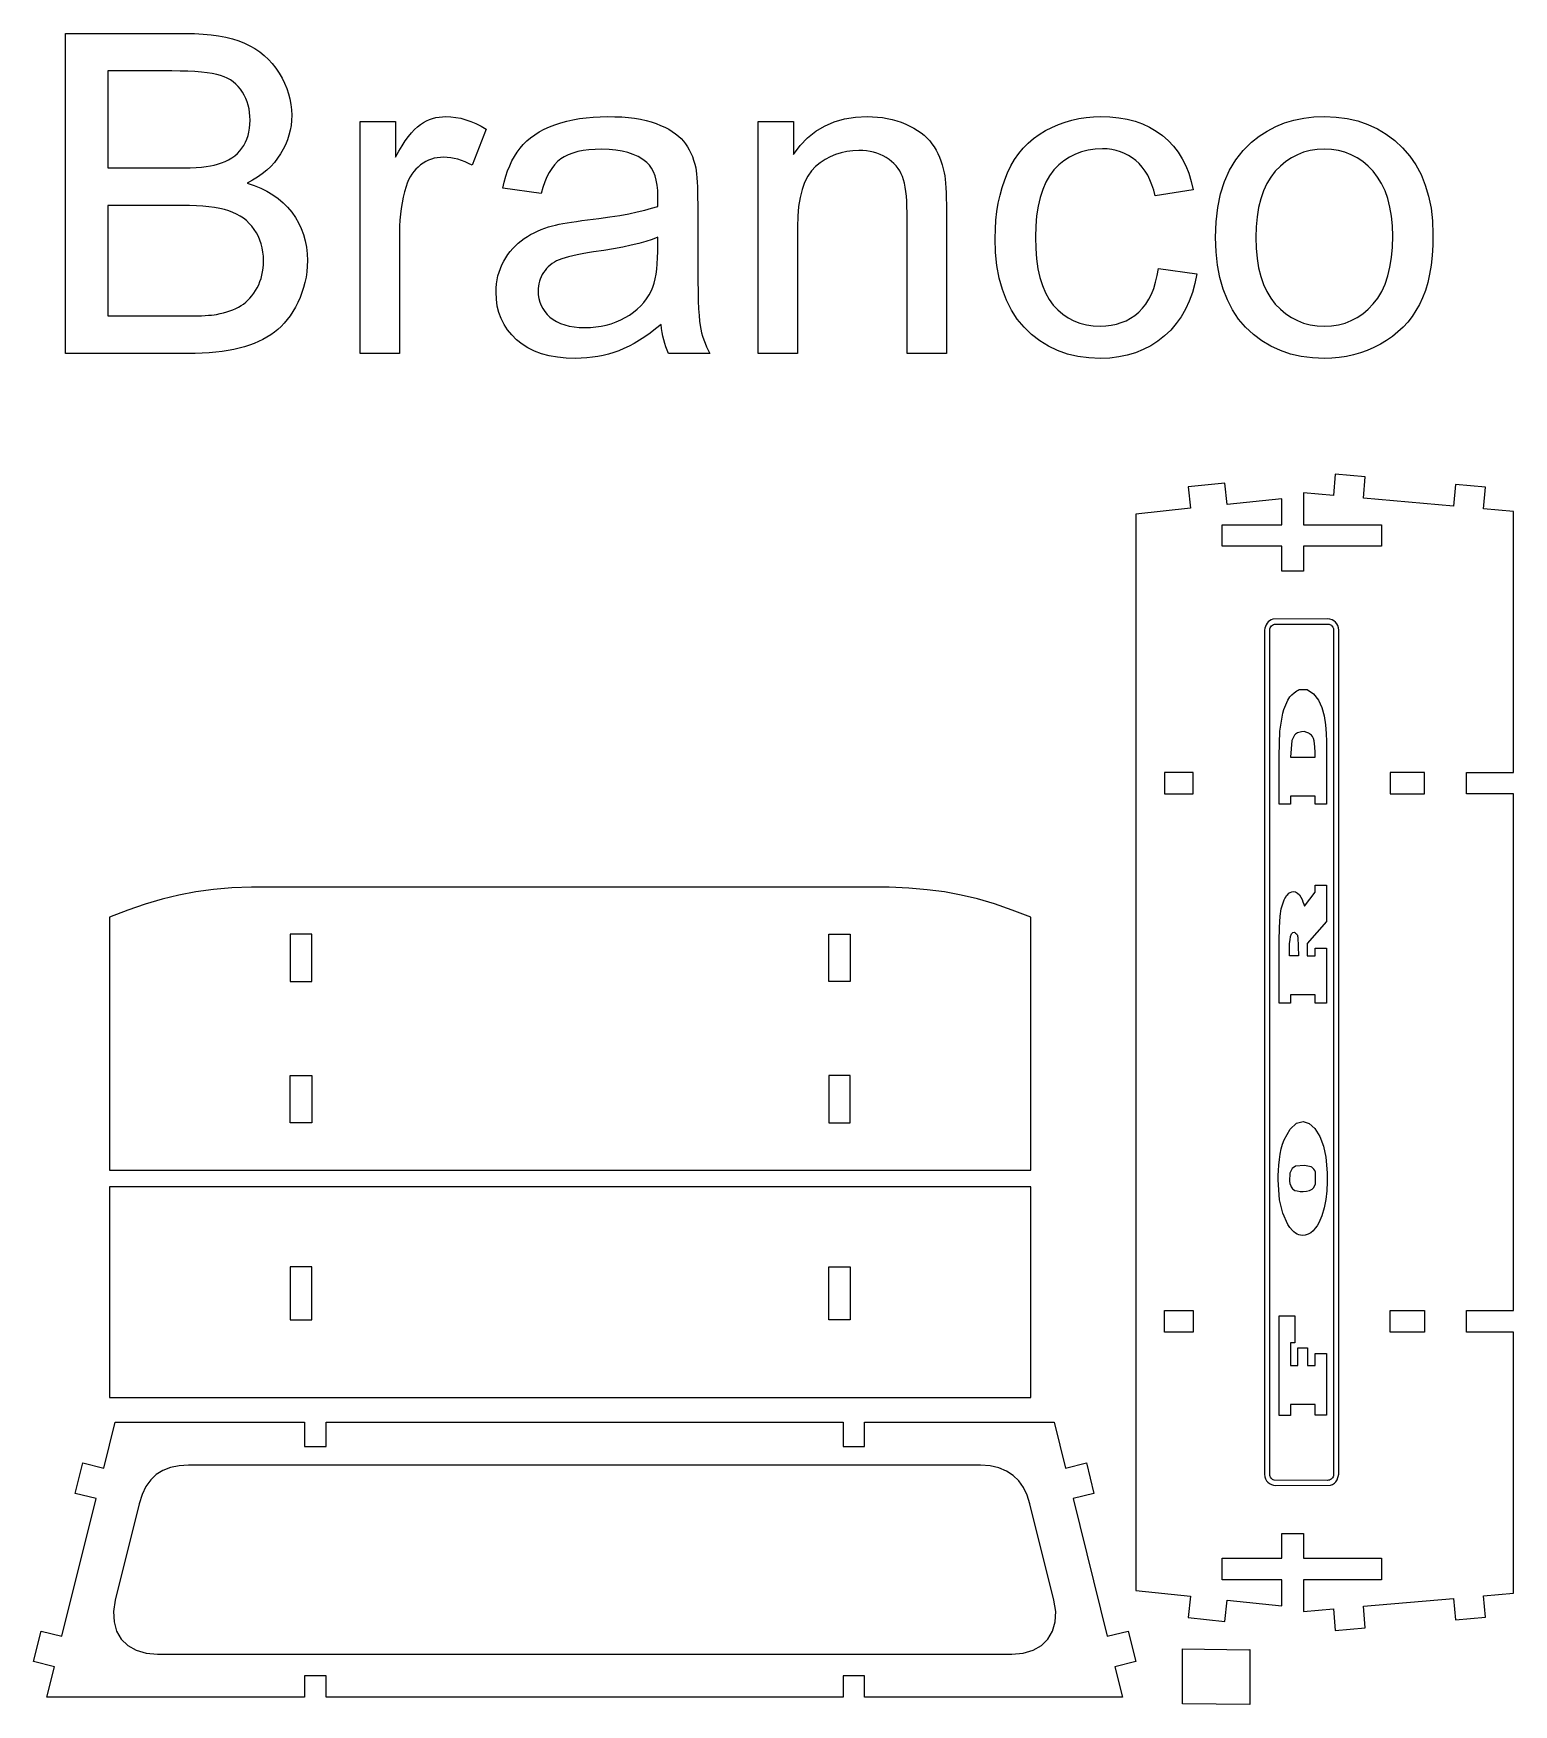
# Model space of a CAD drawing. Extents: x 205 to 1466, y -702 to 157.
# Drawn here: x 687.6 to 862.8, y -110.8 to 87 of the extents above; entities that cross this region are included whole.
import ezdxf

# ---------------------------------------------------------------- set-up
doc = ezdxf.new("R2010")
doc.units = 0
doc.layers.add('CAMADA_1', color=7, linetype='CONTINUOUS')

msp = doc.modelspace()

# ---------------------------------------------------------------- linework, layer by layer
at = {"layer": 'CAMADA_1', "color": 250}
for points in [[(691.4374, 49.1441), (691.4374, 87.0325), (705.6544, 87.0325), (706.7123, 87.0147), (707.7166, 86.9612), (708.6674, 86.872), (709.5647, 86.7469), (710.4087, 86.5859), (711.1995, 86.3888), (711.9371, 86.1555), (712.6217, 85.8859), (713.2588, 85.5787), (713.8603, 85.2327), (714.4263, 84.8478), (714.9567, 84.4241), (715.4515, 83.9615), (715.9108, 83.46), (716.3346, 82.9197), (716.7228, 82.3405), (717.073, 81.7415), (717.3761, 81.135), (717.6324, 80.5211), (717.8418, 79.8997), (718.0045, 79.2709), (718.1206, 78.6347), (718.1901, 77.991), (718.2133, 77.3399), (718.1926, 76.7388), (718.1308, 76.1461), (718.0277, 75.5619), (717.8837, 74.9862), (717.6987, 74.4192), (717.4729, 73.861), (717.2063, 73.3117), (716.8992, 72.7714), (716.5507, 72.2484), (716.16, 71.7511), (715.7271, 71.2794), (715.2521, 70.8334), (714.7349, 70.4129), (714.1756, 70.0181), (713.5741, 69.6489), (712.9304, 69.3054), (713.7655, 69.0317), (714.5509, 68.7134), (715.2864, 68.3504), (715.9721, 67.9428), (716.6077, 67.4905), (717.1931, 66.9936), (717.7284, 66.452), (718.2133, 65.8658), (718.6474, 65.2465), (719.0236, 64.5992), (719.3419, 63.924), (719.6024, 63.221), (719.8049, 62.4903), (719.9496, 61.7321), (720.0365, 60.9463), (720.0654, 60.1331), (720.0476, 59.4712), (719.9944, 58.8216), (719.9059, 58.1843), (719.7821, 57.559), (719.6231, 56.9457), (719.4291, 56.3442), (719.2002, 55.7546), (718.9365, 55.1766), (718.6471, 54.6209), (718.3412, 54.0983), (718.0187, 53.6085), (717.6797, 53.1514), (717.3242, 52.7271), (716.9521, 52.3352), (716.5635, 51.9758), (716.1583, 51.6488), (715.7317, 51.3503), (715.2787, 51.0702), (714.7995, 50.8084), (714.2941, 50.5651), (713.7627, 50.3404), (713.2054, 50.1345), (712.6222, 49.9473), (712.0132, 49.7791), (711.3707, 49.6303), (710.6934, 49.5013), (709.9812, 49.3922), (709.234, 49.3029), (708.4516, 49.2334), (707.6339, 49.1838), (706.7809, 49.154), (705.8925, 49.1441), (691.4374, 49.1441)], [(691.4374, 49.1441), (691.4374, 87.0325), (705.6544, 87.0325), (706.7123, 87.0147), (707.7166, 86.9612), (708.6674, 86.872), (709.5647, 86.7469), (710.4087, 86.5859), (711.1995, 86.3888), (711.9371, 86.1555), (712.6217, 85.8859), (713.2588, 85.5787), (713.8603, 85.2327), (714.4263, 84.8478), (714.9567, 84.4241), (715.4515, 83.9615), (715.9108, 83.46), (716.3346, 82.9197), (716.7228, 82.3405), (717.073, 81.7415), (717.3761, 81.135), (717.6324, 80.5211), (717.8418, 79.8997), (718.0045, 79.2709), (718.1206, 78.6347), (718.1901, 77.991), (718.2133, 77.3399), (718.1926, 76.7388), (718.1308, 76.1461), (718.0277, 75.5619), (717.8837, 74.9862), (717.6987, 74.4192), (717.4729, 73.861), (717.2063, 73.3117), (716.8992, 72.7714), (716.5507, 72.2484), (716.16, 71.7511), (715.7271, 71.2794), (715.2521, 70.8334), (714.7349, 70.4129), (714.1756, 70.0181), (713.5741, 69.6489), (712.9304, 69.3054), (713.7655, 69.0317), (714.5509, 68.7134), (715.2864, 68.3504), (715.9721, 67.9428), (716.6077, 67.4905), (717.1931, 66.9936), (717.7284, 66.452), (718.2133, 65.8658), (718.6474, 65.2465), (719.0236, 64.5992), (719.3419, 63.924), (719.6024, 63.221), (719.8049, 62.4903), (719.9496, 61.7321), (720.0365, 60.9463), (720.0654, 60.1331), (720.0476, 59.4712), (719.9944, 58.8216), (719.9059, 58.1843), (719.7821, 57.559), (719.6231, 56.9457), (719.4291, 56.3442), (719.2002, 55.7546), (718.9365, 55.1766), (718.6471, 54.6209), (718.3412, 54.0983), (718.0187, 53.6085), (717.6797, 53.1514), (717.3242, 52.7271), (716.9521, 52.3352), (716.5635, 51.9758), (716.1583, 51.6488), (715.7317, 51.3503), (715.2787, 51.0702), (714.7995, 50.8084), (714.2941, 50.5651), (713.7627, 50.3404), (713.2054, 50.1345), (712.6222, 49.9473), (712.0132, 49.7791), (711.3707, 49.6303), (710.6934, 49.5013), (709.9812, 49.3922), (709.234, 49.3029), (708.4516, 49.2334), (707.6339, 49.1838), (706.7809, 49.154), (705.8925, 49.1441), (691.4374, 49.1441)], [(696.4645, 71.1045), (704.6578, 71.1045), (705.4619, 71.1115), (706.2071, 71.1325), (706.8935, 71.1673), (707.5208, 71.2159), (708.089, 71.2781), (708.598, 71.3538), (709.0477, 71.443), (709.4379, 71.5455), (709.9026, 71.6997), (710.3375, 71.8777), (710.7426, 72.0796), (711.118, 72.3051), (711.4636, 72.5541), (711.7795, 72.8267), (712.0656, 73.1225), (712.3219, 73.4417), (712.5484, 73.7828), (712.7451, 74.1446), (712.9118, 74.5274), (713.0484, 74.9311), (713.1548, 75.3559), (713.231, 75.8019), (713.2767, 76.2691), (713.292, 76.7578), (713.2779, 77.2237), (713.2356, 77.6754), (713.165, 78.1129), (713.066, 78.536), (712.9385, 78.9446), (712.7823, 79.3387), (712.5974, 79.7181), (712.3836, 80.0827), (712.1463, 80.4291), (711.8844, 80.7474), (711.5978, 81.0373), (711.2867, 81.2987), (710.9512, 81.5317), (710.5915, 81.736), (710.2075, 81.9116), (709.7995, 82.0583), (709.3419, 82.1823), (708.8091, 82.2898), (708.2013, 82.3808), (707.5186, 82.4552), (706.761, 82.5131), (705.9287, 82.5544), (705.0218, 82.5792), (704.0404, 82.5875), (696.4645, 82.5875), (696.4645, 71.1045)], [(696.4645, 71.1045), (704.6578, 71.1045), (705.4619, 71.1115), (706.2071, 71.1325), (706.8935, 71.1673), (707.5208, 71.2159), (708.089, 71.2781), (708.598, 71.3538), (709.0477, 71.443), (709.4379, 71.5455), (709.9026, 71.6997), (710.3375, 71.8777), (710.7426, 72.0796), (711.118, 72.3051), (711.4636, 72.5541), (711.7795, 72.8267), (712.0656, 73.1225), (712.3219, 73.4417), (712.5484, 73.7828), (712.7451, 74.1446), (712.9118, 74.5274), (713.0484, 74.9311), (713.1548, 75.3559), (713.231, 75.8019), (713.2767, 76.2691), (713.292, 76.7578), (713.2779, 77.2237), (713.2356, 77.6754), (713.165, 78.1129), (713.066, 78.536), (712.9385, 78.9446), (712.7823, 79.3387), (712.5974, 79.7181), (712.3836, 80.0827), (712.1463, 80.4291), (711.8844, 80.7474), (711.5978, 81.0373), (711.2867, 81.2987), (710.9512, 81.5317), (710.5915, 81.736), (710.2075, 81.9116), (709.7995, 82.0583), (709.3419, 82.1823), (708.8091, 82.2898), (708.2013, 82.3808), (707.5186, 82.4552), (706.761, 82.5131), (705.9287, 82.5544), (705.0218, 82.5792), (704.0404, 82.5875), (696.4645, 82.5875), (696.4645, 71.1045)], [(726.3095, 49.1441), (726.3095, 76.6079), (730.4899, 76.6079), (730.4899, 72.401), (730.8864, 73.1009), (731.2754, 73.7387), (731.657, 74.3142), (732.0311, 74.8274), (732.3978, 75.2782), (732.757, 75.6665), (733.1088, 75.9922), (733.4532, 76.2551), (733.798, 76.4751), (734.151, 76.6654), (734.5124, 76.8261), (734.882, 76.9574), (735.2598, 77.0593), (735.6459, 77.132), (736.0403, 77.1755), (736.443, 77.19), (737.033, 77.1669), (737.6254, 77.0975), (738.2203, 76.9821), (738.8177, 76.8207), (739.4175, 76.6134), (740.0199, 76.3603), (740.6247, 76.0615), (741.232, 75.7171), (739.5739, 71.422), (739.1506, 71.6452), (738.7272, 71.8387), (738.3039, 72.0024), (737.8806, 72.1364), (737.4573, 72.2406), (737.034, 72.315), (736.6106, 72.3596), (736.1873, 72.3745), (735.8119, 72.3601), (735.4464, 72.3168), (735.0909, 72.2448), (734.7453, 72.1441), (734.4096, 72.015), (734.0838, 71.8574), (733.768, 71.6714), (733.4621, 71.4573), (733.1719, 71.2179), (732.9031, 70.9563), (732.6559, 70.6723), (732.4302, 70.3659), (732.226, 70.0372), (732.0432, 69.6863), (731.882, 69.3129), (731.7423, 68.9173), (731.5595, 68.2914), (731.4015, 67.6506), (731.268, 66.995), (731.1591, 66.3244), (731.0745, 65.639), (731.0143, 64.9386), (730.9782, 64.2234), (730.9662, 63.4933), (730.9662, 49.1441), (726.3095, 49.1441)], [(726.3095, 49.1441), (726.3095, 76.6079), (730.4899, 76.6079), (730.4899, 72.401), (730.8864, 73.1009), (731.2754, 73.7387), (731.657, 74.3142), (732.0311, 74.8274), (732.3978, 75.2782), (732.757, 75.6665), (733.1088, 75.9922), (733.4532, 76.2551), (733.798, 76.4751), (734.151, 76.6654), (734.5124, 76.8261), (734.882, 76.9574), (735.2598, 77.0593), (735.6459, 77.132), (736.0403, 77.1755), (736.443, 77.19), (737.033, 77.1669), (737.6254, 77.0975), (738.2203, 76.9821), (738.8177, 76.8207), (739.4175, 76.6134), (740.0199, 76.3603), (740.6247, 76.0615), (741.232, 75.7171), (739.5739, 71.422), (739.1506, 71.6452), (738.7272, 71.8387), (738.3039, 72.0024), (737.8806, 72.1364), (737.4573, 72.2406), (737.034, 72.315), (736.6106, 72.3596), (736.1873, 72.3745), (735.8119, 72.3601), (735.4464, 72.3168), (735.0909, 72.2448), (734.7453, 72.1441), (734.4096, 72.015), (734.0838, 71.8574), (733.768, 71.6714), (733.4621, 71.4573), (733.1719, 71.2179), (732.9031, 70.9563), (732.6559, 70.6723), (732.4302, 70.3659), (732.226, 70.0372), (732.0432, 69.6863), (731.882, 69.3129), (731.7423, 68.9173), (731.5595, 68.2914), (731.4015, 67.6506), (731.268, 66.995), (731.1591, 66.3244), (731.0745, 65.639), (731.0143, 64.9386), (730.9782, 64.2234), (730.9662, 63.4933), (730.9662, 49.1441), (726.3095, 49.1441)], [(761.9225, 52.5837), (761.2772, 52.052), (760.6378, 51.5615), (760.0043, 51.1118), (759.377, 50.7029), (758.7559, 50.3346), (758.141, 50.0065), (757.5326, 49.7185), (756.9307, 49.4704), (756.3267, 49.2567), (755.7118, 49.0718), (755.086, 48.9156), (754.4491, 48.788), (753.801, 48.689), (753.1417, 48.6184), (752.4711, 48.5761), (751.7889, 48.562), (750.6905, 48.5963), (749.6574, 48.6994), (748.6896, 48.8713), (747.7871, 49.1121), (746.9499, 49.422), (746.1781, 49.801), (745.4716, 50.2493), (744.8304, 50.7669), (744.2599, 51.3353), (743.7654, 51.9425), (743.3471, 52.5883), (743.0048, 53.2727), (742.7385, 53.9956), (742.5483, 54.7567), (742.4342, 55.5562), (742.3962, 56.3937), (742.4107, 56.891), (742.4539, 57.3776), (742.526, 57.8534), (742.6266, 58.3185), (742.7558, 58.7728), (742.9134, 59.2164), (743.0993, 59.6493), (743.3134, 60.0714), (743.5536, 60.4774), (743.8112, 60.8621), (744.0861, 61.2257), (744.3784, 61.5685), (744.688, 61.8906), (745.015, 62.1922), (745.3594, 62.4736), (745.7211, 62.7349), (746.1002, 62.9788), (746.4903, 63.2077), (746.8916, 63.4215), (747.3042, 63.6202), (747.7284, 63.8035), (748.1644, 63.9714), (748.6124, 64.1238), (749.0725, 64.2606), (749.4383, 64.3495), (749.8479, 64.4377), (750.3011, 64.5253), (750.7978, 64.6123), (751.3379, 64.699), (751.9214, 64.7853), (752.548, 64.8714), (753.2177, 64.9574), (754.5807, 65.1273), (755.8516, 65.306), (757.03, 65.4934), (758.1158, 65.6894), (759.1086, 65.8936), (760.008, 66.1058), (760.8138, 66.3259), (761.5256, 66.5537), (761.552, 67.762), (761.5313, 68.4437), (761.4693, 69.0733), (761.366, 69.6509), (761.2213, 70.1763), (761.0353, 70.6497), (760.8079, 71.0709), (760.5392, 71.4401), (760.2291, 71.7572), (759.7554, 72.126), (759.2271, 72.4452), (758.6446, 72.7151), (758.0077, 72.9357), (757.3167, 73.107), (756.5717, 73.2293), (755.7727, 73.3026), (754.9198, 73.327), (754.1232, 73.3088), (753.3804, 73.2544), (752.6916, 73.1638), (752.0568, 73.0371), (751.4762, 72.8744), (750.9498, 72.6759), (750.4778, 72.4416), (750.0603, 72.1717), (749.6799, 71.8562), (749.3258, 71.4853), (748.9977, 71.0587), (748.6955, 70.5765), (748.4189, 70.0384), (748.1677, 69.4444), (747.9418, 68.7944), (747.7408, 68.0883), (743.19, 68.7233), (743.3579, 69.4368), (743.5506, 70.1155), (743.7684, 70.7593), (744.0113, 71.368), (744.2794, 71.9416), (744.5729, 72.48), (744.8917, 72.983), (745.2361, 73.4505), (745.6131, 73.8871), (746.0298, 74.2974), (746.4862, 74.6817), (746.9823, 75.0402), (747.5181, 75.373), (748.0936, 75.6804), (748.7087, 75.9626), (749.3636, 76.2198), (750.049, 76.4463), (750.7621, 76.643), (751.5028, 76.8097), (752.2707, 76.9463), (753.0654, 77.0528), (753.8867, 77.1289), (754.7342, 77.1747), (755.6077, 77.19), (756.4672, 77.1772), (757.286, 77.1386), (758.0642, 77.0742), (758.8015, 76.9838), (759.4978, 76.8674), (760.1532, 76.7248), (760.7674, 76.556), (761.3404, 76.3609), (761.8716, 76.1463), (762.367, 75.9191), (762.8265, 75.6791), (763.2498, 75.4261), (763.6367, 75.1598), (763.987, 74.8801), (764.3006, 74.5867), (764.5771, 74.2795), (764.8256, 73.955), (765.055, 73.6098), (765.2654, 73.2439), (765.4568, 72.8574), (765.6292, 72.4502), (765.7826, 72.0223), (765.917, 71.5737), (766.0323, 71.1045), (766.0852, 70.7771), (766.1314, 70.3903), (766.1708, 69.9441), (766.2032, 69.4388), (766.2286, 68.8743), (766.2469, 68.2507), (766.2579, 67.5683), (766.2616, 66.8271), (766.2616, 60.6535), (766.2661, 59.1106), (766.2798, 57.7164), (766.3025, 56.4705), (766.3344, 55.3729), (766.3753, 54.4232), (766.4253, 53.6214), (766.4845, 52.9671), (766.5527, 52.4602), (766.6316, 52.0294), (766.7292, 51.6035), (766.8452, 51.1823), (766.9793, 50.7658), (767.1312, 50.3538), (767.3005, 49.9462), (767.487, 49.5431), (767.6904, 49.1441), (762.822, 49.1441), (762.6546, 49.5191), (762.5029, 49.9098), (762.3669, 50.3161), (762.2466, 50.7382), (762.142, 51.176), (762.0531, 51.6295), (761.98, 52.0988), (761.9225, 52.5837)], [(761.9225, 52.5837), (761.2772, 52.052), (760.6378, 51.5615), (760.0043, 51.1118), (759.377, 50.7029), (758.7559, 50.3346), (758.141, 50.0065), (757.5326, 49.7185), (756.9307, 49.4704), (756.3267, 49.2567), (755.7118, 49.0718), (755.086, 48.9156), (754.4491, 48.788), (753.801, 48.689), (753.1417, 48.6184), (752.4711, 48.5761), (751.7889, 48.562), (750.6905, 48.5963), (749.6574, 48.6994), (748.6896, 48.8713), (747.7871, 49.1121), (746.9499, 49.422), (746.1781, 49.801), (745.4716, 50.2493), (744.8304, 50.7669), (744.2599, 51.3353), (743.7654, 51.9425), (743.3471, 52.5883), (743.0048, 53.2727), (742.7385, 53.9956), (742.5483, 54.7567), (742.4342, 55.5562), (742.3962, 56.3937), (742.4107, 56.891), (742.4539, 57.3776), (742.526, 57.8534), (742.6266, 58.3185), (742.7558, 58.7728), (742.9134, 59.2164), (743.0993, 59.6493), (743.3134, 60.0714), (743.5536, 60.4774), (743.8112, 60.8621), (744.0861, 61.2257), (744.3784, 61.5685), (744.688, 61.8906), (745.015, 62.1922), (745.3594, 62.4736), (745.7211, 62.7349), (746.1002, 62.9788), (746.4903, 63.2077), (746.8916, 63.4215), (747.3042, 63.6202), (747.7284, 63.8035), (748.1644, 63.9714), (748.6124, 64.1238), (749.0725, 64.2606), (749.4383, 64.3495), (749.8479, 64.4377), (750.3011, 64.5253), (750.7978, 64.6123), (751.3379, 64.699), (751.9214, 64.7853), (752.548, 64.8714), (753.2177, 64.9574), (754.5807, 65.1273), (755.8516, 65.306), (757.03, 65.4934), (758.1158, 65.6894), (759.1086, 65.8936), (760.008, 66.1058), (760.8138, 66.3259), (761.5256, 66.5537), (761.552, 67.762), (761.5313, 68.4437), (761.4693, 69.0733), (761.366, 69.6509), (761.2213, 70.1763), (761.0353, 70.6497), (760.8079, 71.0709), (760.5392, 71.4401), (760.2291, 71.7572), (759.7554, 72.126), (759.2271, 72.4452), (758.6446, 72.7151), (758.0077, 72.9357), (757.3167, 73.107), (756.5717, 73.2293), (755.7727, 73.3026), (754.9198, 73.327), (754.1232, 73.3088), (753.3804, 73.2544), (752.6916, 73.1638), (752.0568, 73.0371), (751.4762, 72.8744), (750.9498, 72.6759), (750.4778, 72.4416), (750.0603, 72.1717), (749.6799, 71.8562), (749.3258, 71.4853), (748.9977, 71.0587), (748.6955, 70.5765), (748.4189, 70.0384), (748.1677, 69.4444), (747.9418, 68.7944), (747.7408, 68.0883), (743.19, 68.7233), (743.3579, 69.4368), (743.5506, 70.1155), (743.7684, 70.7593), (744.0113, 71.368), (744.2794, 71.9416), (744.5729, 72.48), (744.8917, 72.983), (745.2361, 73.4505), (745.6131, 73.8871), (746.0298, 74.2974), (746.4862, 74.6817), (746.9823, 75.0402), (747.5181, 75.373), (748.0936, 75.6804), (748.7087, 75.9626), (749.3636, 76.2198), (750.049, 76.4463), (750.7621, 76.643), (751.5028, 76.8097), (752.2707, 76.9463), (753.0654, 77.0528), (753.8867, 77.1289), (754.7342, 77.1747), (755.6077, 77.19), (756.4672, 77.1772), (757.286, 77.1386), (758.0642, 77.0742), (758.8015, 76.9838), (759.4978, 76.8674), (760.1532, 76.7248), (760.7674, 76.556), (761.3404, 76.3609), (761.8716, 76.1463), (762.367, 75.9191), (762.8265, 75.6791), (763.2498, 75.4261), (763.6367, 75.1598), (763.987, 74.8801), (764.3006, 74.5867), (764.5771, 74.2795), (764.8256, 73.955), (765.055, 73.6098), (765.2654, 73.2439), (765.4568, 72.8574), (765.6292, 72.4502), (765.7826, 72.0223), (765.917, 71.5737), (766.0323, 71.1045), (766.0852, 70.7771), (766.1314, 70.3903), (766.1708, 69.9441), (766.2032, 69.4388), (766.2286, 68.8743), (766.2469, 68.2507), (766.2579, 67.5683), (766.2616, 66.8271), (766.2616, 60.6535), (766.2661, 59.1106), (766.2798, 57.7164), (766.3025, 56.4705), (766.3344, 55.3729), (766.3753, 54.4232), (766.4253, 53.6214), (766.4845, 52.9671), (766.5527, 52.4602), (766.6316, 52.0294), (766.7292, 51.6035), (766.8452, 51.1823), (766.9793, 50.7658), (767.1312, 50.3538), (767.3005, 49.9462), (767.487, 49.5431), (767.6904, 49.1441), (762.822, 49.1441), (762.6546, 49.5191), (762.5029, 49.9098), (762.3669, 50.3161), (762.2466, 50.7382), (762.142, 51.176), (762.0531, 51.6295), (761.98, 52.0988), (761.9225, 52.5837)], [(773.4142, 49.1441), (773.4142, 76.6079), (777.5946, 76.6079), (777.5946, 72.7097), (778.3908, 73.7606), (779.2713, 74.6711), (780.2359, 75.4412), (781.2845, 76.071), (782.417, 76.5607), (783.6334, 76.9104), (784.9334, 77.1201), (786.3171, 77.19), (786.9323, 77.176), (787.5343, 77.1339), (788.1233, 77.0639), (788.6994, 76.9662), (789.2627, 76.8407), (789.8133, 76.6877), (790.3513, 76.5071), (790.8767, 76.2992), (791.3798, 76.0686), (791.8506, 75.8199), (792.2889, 75.5535), (792.6947, 75.2695), (793.0677, 74.9682), (793.4081, 74.6497), (793.7155, 74.3142), (793.99, 73.962), (794.2384, 73.5928), (794.4678, 73.2064), (794.6779, 72.8029), (794.8686, 72.3823), (795.04, 71.9447), (795.1918, 71.4903), (795.324, 71.0191), (795.4364, 70.5313), (795.4955, 70.177), (795.547, 69.7623), (795.5909, 69.2873), (795.6271, 68.752), (795.6554, 68.1562), (795.6757, 67.5001), (795.688, 66.7837), (795.6921, 66.0069), (795.6921, 49.1441), (791.0355, 49.1441), (791.0355, 65.8305), (791.0272, 66.5192), (791.0023, 67.1632), (790.9606, 67.7623), (790.9021, 68.3165), (790.8266, 68.8256), (790.7341, 69.2895), (790.6244, 69.7082), (790.4975, 70.0815), (790.3487, 70.4234), (790.1735, 70.7479), (789.9721, 71.0551), (789.7445, 71.3449), (789.4909, 71.6173), (789.2114, 71.8724), (788.906, 72.1101), (788.5748, 72.3304), (788.223, 72.526), (787.8558, 72.6958), (787.4732, 72.8397), (787.0755, 72.9577), (786.663, 73.0497), (786.2357, 73.1155), (785.7941, 73.1551), (785.3381, 73.1683), (784.6101, 73.1389), (783.9075, 73.0508), (783.2305, 72.9037), (782.5787, 72.6976), (781.9522, 72.4323), (781.3507, 72.1079), (780.7743, 71.7241), (780.2228, 71.2809), (779.7176, 70.758), (779.2801, 70.1286), (778.9102, 69.393), (778.6078, 68.5513), (778.3727, 67.6038), (778.205, 66.5507), (778.1044, 65.3921), (778.0709, 64.1283), (778.0709, 49.1441), (773.4142, 49.1441)], [(773.4142, 49.1441), (773.4142, 76.6079), (777.5946, 76.6079), (777.5946, 72.7097), (778.3908, 73.7606), (779.2713, 74.6711), (780.2359, 75.4412), (781.2845, 76.071), (782.417, 76.5607), (783.6334, 76.9104), (784.9334, 77.1201), (786.3171, 77.19), (786.9323, 77.176), (787.5343, 77.1339), (788.1233, 77.0639), (788.6994, 76.9662), (789.2627, 76.8407), (789.8133, 76.6877), (790.3513, 76.5071), (790.8767, 76.2992), (791.3798, 76.0686), (791.8506, 75.8199), (792.2889, 75.5535), (792.6947, 75.2695), (793.0677, 74.9682), (793.4081, 74.6497), (793.7155, 74.3142), (793.99, 73.962), (794.2384, 73.5928), (794.4678, 73.2064), (794.6779, 72.8029), (794.8686, 72.3823), (795.04, 71.9447), (795.1918, 71.4903), (795.324, 71.0191), (795.4364, 70.5313), (795.4955, 70.177), (795.547, 69.7623), (795.5909, 69.2873), (795.6271, 68.752), (795.6554, 68.1562), (795.6757, 67.5001), (795.688, 66.7837), (795.6921, 66.0069), (795.6921, 49.1441), (791.0355, 49.1441), (791.0355, 65.8305), (791.0272, 66.5192), (791.0023, 67.1632), (790.9606, 67.7623), (790.9021, 68.3165), (790.8266, 68.8256), (790.7341, 69.2895), (790.6244, 69.7082), (790.4975, 70.0815), (790.3487, 70.4234), (790.1735, 70.7479), (789.9721, 71.0551), (789.7445, 71.3449), (789.4909, 71.6173), (789.2114, 71.8724), (788.906, 72.1101), (788.5748, 72.3304), (788.223, 72.526), (787.8558, 72.6958), (787.4732, 72.8397), (787.0755, 72.9577), (786.663, 73.0497), (786.2357, 73.1155), (785.7941, 73.1551), (785.3381, 73.1683), (784.6101, 73.1389), (783.9075, 73.0508), (783.2305, 72.9037), (782.5787, 72.6976), (781.9522, 72.4323), (781.3507, 72.1079), (780.7743, 71.7241), (780.2228, 71.2809), (779.7176, 70.758), (779.2801, 70.1286), (778.9102, 69.393), (778.6078, 68.5513), (778.3727, 67.6038), (778.205, 66.5507), (778.1044, 65.3921), (778.0709, 64.1283), (778.0709, 49.1441), (773.4142, 49.1441)], [(820.7835, 59.1983), (825.3343, 58.5633), (825.1098, 57.4214), (824.8131, 56.3438), (824.4441, 55.3303), (824.0026, 54.3807), (823.4883, 53.4947), (822.901, 52.6722), (822.2405, 51.9129), (821.5067, 51.2167), (820.7138, 50.5937), (819.8764, 50.054), (818.9949, 49.5977), (818.0693, 49.2246), (817.0998, 48.9346), (816.0868, 48.7275), (815.0304, 48.6034), (813.9308, 48.562), (812.5595, 48.6195), (811.257, 48.7919), (810.0232, 49.0792), (808.8585, 49.4814), (807.7627, 49.9986), (806.7361, 50.6307), (805.7788, 51.3777), (804.8908, 52.2397), (804.088, 53.2087), (803.3925, 54.277), (802.8043, 55.4445), (802.3233, 56.7112), (801.9493, 58.0771), (801.6824, 59.5422), (801.5222, 61.1066), (801.4689, 62.7701), (801.492, 63.8636), (801.5614, 64.9218), (801.6768, 65.9448), (801.8382, 66.9329), (802.0455, 67.8863), (802.2986, 68.8051), (802.5974, 69.6897), (802.9417, 70.5401), (803.3328, 71.3446), (803.772, 72.0976), (804.2593, 72.7989), (804.7949, 73.4483), (805.3789, 74.0456), (806.0113, 74.5907), (806.6923, 75.0832), (807.422, 75.5231), (808.181, 75.9138), (808.9567, 76.2523), (809.7491, 76.5388), (810.5584, 76.7733), (811.3846, 76.9556), (812.2279, 77.0858), (813.0883, 77.164), (813.966, 77.19), (815.0557, 77.1548), (816.0955, 77.0493), (817.0851, 76.8733), (818.0241, 76.6266), (818.9122, 76.3093), (819.7492, 75.9212), (820.5348, 75.4622), (821.2685, 74.9322), (821.9477, 74.3369), (822.5632, 73.6821), (823.1148, 72.9681), (823.6024, 72.1948), (824.0259, 71.3624), (824.3853, 70.471), (824.6803, 69.5207), (824.911, 68.5116), (820.413, 67.8237), (820.2356, 68.4935), (820.0275, 69.1203), (819.7883, 69.7044), (819.5179, 70.2458), (819.216, 70.7445), (818.8826, 71.2009), (818.5173, 71.6148), (818.12, 71.9865), (817.6992, 72.3122), (817.2568, 72.5949), (816.793, 72.8343), (816.3076, 73.0305), (815.8008, 73.1832), (815.2724, 73.2924), (814.7226, 73.358), (814.1512, 73.3799), (813.2921, 73.3406), (812.4743, 73.2228), (811.6976, 73.0264), (810.9619, 72.7515), (810.2672, 72.3981), (809.6132, 71.9661), (809, 71.4555), (808.4274, 70.8664), (807.9127, 70.1896), (807.4667, 69.4224), (807.0892, 68.5644), (806.7804, 67.6154), (806.5402, 66.5749), (806.3687, 65.4429), (806.2657, 64.2188), (806.2314, 62.9024), (806.2645, 61.5675), (806.3637, 60.3276), (806.529, 59.1825), (806.7605, 58.1322), (807.0582, 57.1766), (807.422, 56.3155), (807.8519, 55.5489), (808.348, 54.8767), (808.9003, 54.2905), (809.4924, 53.7822), (810.124, 53.3517), (810.7954, 52.9993), (811.5065, 52.725), (812.2572, 52.529), (813.0477, 52.4113), (813.8778, 52.372), (814.5513, 52.3981), (815.1958, 52.4763), (815.8113, 52.6069), (816.398, 52.7898), (816.9557, 53.0253), (817.4844, 53.3133), (817.9842, 53.6541), (818.4551, 54.0477), (818.8937, 54.4929), (819.2902, 54.9951), (819.6445, 55.5542), (819.9566, 56.1699), (820.2266, 56.8423), (820.4544, 57.5713), (820.64, 58.3566), (820.7835, 59.1983)], [(820.7835, 59.1983), (825.3343, 58.5633), (825.1098, 57.4214), (824.8131, 56.3438), (824.4441, 55.3303), (824.0026, 54.3807), (823.4883, 53.4947), (822.901, 52.6722), (822.2405, 51.9129), (821.5067, 51.2167), (820.7138, 50.5937), (819.8764, 50.054), (818.9949, 49.5977), (818.0693, 49.2246), (817.0998, 48.9346), (816.0868, 48.7275), (815.0304, 48.6034), (813.9308, 48.562), (812.5595, 48.6195), (811.257, 48.7919), (810.0232, 49.0792), (808.8585, 49.4814), (807.7627, 49.9986), (806.7361, 50.6307), (805.7788, 51.3777), (804.8908, 52.2397), (804.088, 53.2087), (803.3925, 54.277), (802.8043, 55.4445), (802.3233, 56.7112), (801.9493, 58.0771), (801.6824, 59.5422), (801.5222, 61.1066), (801.4689, 62.7701), (801.492, 63.8636), (801.5614, 64.9218), (801.6768, 65.9448), (801.8382, 66.9329), (802.0455, 67.8863), (802.2986, 68.8051), (802.5974, 69.6897), (802.9417, 70.5401), (803.3328, 71.3446), (803.772, 72.0976), (804.2593, 72.7989), (804.7949, 73.4483), (805.3789, 74.0456), (806.0113, 74.5907), (806.6923, 75.0832), (807.422, 75.5231), (808.181, 75.9138), (808.9567, 76.2523), (809.7491, 76.5388), (810.5584, 76.7733), (811.3846, 76.9556), (812.2279, 77.0858), (813.0883, 77.164), (813.966, 77.19), (815.0557, 77.1548), (816.0955, 77.0493), (817.0851, 76.8733), (818.0241, 76.6266), (818.9122, 76.3093), (819.7492, 75.9212), (820.5348, 75.4622), (821.2685, 74.9322), (821.9477, 74.3369), (822.5632, 73.6821), (823.1148, 72.9681), (823.6024, 72.1948), (824.0259, 71.3624), (824.3853, 70.471), (824.6803, 69.5207), (824.911, 68.5116), (820.413, 67.8237), (820.2356, 68.4935), (820.0275, 69.1203), (819.7883, 69.7044), (819.5179, 70.2458), (819.216, 70.7445), (818.8826, 71.2009), (818.5173, 71.6148), (818.12, 71.9865), (817.6992, 72.3122), (817.2568, 72.5949), (816.793, 72.8343), (816.3076, 73.0305), (815.8008, 73.1832), (815.2724, 73.2924), (814.7226, 73.358), (814.1512, 73.3799), (813.2921, 73.3406), (812.4743, 73.2228), (811.6976, 73.0264), (810.9619, 72.7515), (810.2672, 72.3981), (809.6132, 71.9661), (809, 71.4555), (808.4274, 70.8664), (807.9127, 70.1896), (807.4667, 69.4224), (807.0892, 68.5644), (806.7804, 67.6154), (806.5402, 66.5749), (806.3687, 65.4429), (806.2657, 64.2188), (806.2314, 62.9024), (806.2645, 61.5675), (806.3637, 60.3276), (806.529, 59.1825), (806.7605, 58.1322), (807.0582, 57.1766), (807.422, 56.3155), (807.8519, 55.5489), (808.348, 54.8767), (808.9003, 54.2905), (809.4924, 53.7822), (810.124, 53.3517), (810.7954, 52.9993), (811.5065, 52.725), (812.2572, 52.529), (813.0477, 52.4113), (813.8778, 52.372), (814.5513, 52.3981), (815.1958, 52.4763), (815.8113, 52.6069), (816.398, 52.7898), (816.9557, 53.0253), (817.4844, 53.3133), (817.9842, 53.6541), (818.4551, 54.0477), (818.8937, 54.4929), (819.2902, 54.9951), (819.6445, 55.5542), (819.9566, 56.1699), (820.2266, 56.8423), (820.4544, 57.5713), (820.64, 58.3566), (820.7835, 59.1983)], [(827.5568, 62.876), (827.623, 64.7161), (827.8215, 66.433), (828.1526, 68.0267), (828.6162, 69.4972), (829.2126, 70.8445), (829.9417, 72.0686), (830.8038, 73.1695), (831.7989, 74.1472), (832.7067, 74.8603), (833.6639, 75.4784), (834.6704, 76.0014), (835.7258, 76.4293), (836.83, 76.7621), (837.9827, 76.9998), (839.1838, 77.1425), (840.4331, 77.19), (841.8135, 77.1321), (843.1301, 76.9585), (844.3829, 76.6691), (845.5716, 76.2639), (846.6963, 75.743), (847.7568, 75.1064), (848.753, 74.354), (849.6848, 73.4858), (850.5252, 72.5185), (851.2539, 71.462), (851.8708, 70.3167), (852.3758, 69.0827), (852.7687, 67.7602), (853.0495, 66.3494), (853.2181, 64.8506), (853.2743, 63.264), (853.2495, 61.9766), (853.1751, 60.7603), (853.051, 59.6148), (852.8774, 58.5402), (852.6542, 57.5362), (852.3813, 56.6028), (852.0589, 55.7398), (851.6868, 54.9473), (851.2672, 54.211), (850.8021, 53.5169), (850.2915, 52.8649), (849.7355, 52.2552), (849.1339, 51.6875), (848.487, 51.1621), (847.7945, 50.6788), (847.0566, 50.2377), (846.2902, 49.8441), (845.5057, 49.5033), (844.7035, 49.2153), (843.8838, 48.9798), (843.0466, 48.7969), (842.1923, 48.6663), (841.3211, 48.5881), (840.4331, 48.562), (839.0259, 48.6195), (837.6879, 48.792), (836.4193, 49.0796), (835.2198, 49.4825), (834.0893, 50.0008), (833.0277, 50.6344), (832.035, 51.3836), (831.111, 52.2485), (830.2771, 53.2221), (829.5548, 54.2973), (828.9439, 55.4739), (828.4443, 56.752), (828.0558, 58.1313), (827.7785, 59.6118), (827.6122, 61.1934), (827.5568, 62.876)], [(827.5568, 62.876), (827.623, 64.7161), (827.8215, 66.433), (828.1526, 68.0267), (828.6162, 69.4972), (829.2126, 70.8445), (829.9417, 72.0686), (830.8038, 73.1695), (831.7989, 74.1472), (832.7067, 74.8603), (833.6639, 75.4784), (834.6704, 76.0014), (835.7258, 76.4293), (836.83, 76.7621), (837.9827, 76.9998), (839.1838, 77.1425), (840.4331, 77.19), (841.8135, 77.1321), (843.1301, 76.9585), (844.3829, 76.6691), (845.5716, 76.2639), (846.6963, 75.743), (847.7568, 75.1064), (848.753, 74.354), (849.6848, 73.4858), (850.5252, 72.5185), (851.2539, 71.462), (851.8708, 70.3167), (852.3758, 69.0827), (852.7687, 67.7602), (853.0495, 66.3494), (853.2181, 64.8506), (853.2743, 63.264), (853.2495, 61.9766), (853.1751, 60.7603), (853.051, 59.6148), (852.8774, 58.5402), (852.6542, 57.5362), (852.3813, 56.6028), (852.0589, 55.7398), (851.6868, 54.9473), (851.2672, 54.211), (850.8021, 53.5169), (850.2915, 52.8649), (849.7355, 52.2552), (849.1339, 51.6875), (848.487, 51.1621), (847.7945, 50.6788), (847.0566, 50.2377), (846.2902, 49.8441), (845.5057, 49.5033), (844.7035, 49.2153), (843.8838, 48.9798), (843.0466, 48.7969), (842.1923, 48.6663), (841.3211, 48.5881), (840.4331, 48.562), (839.0259, 48.6195), (837.6879, 48.792), (836.4193, 49.0796), (835.2198, 49.4825), (834.0893, 50.0008), (833.0277, 50.6344), (832.035, 51.3836), (831.111, 52.2485), (830.2771, 53.2221), (829.5548, 54.2973), (828.9439, 55.4739), (828.4443, 56.752), (828.0558, 58.1313), (827.7785, 59.6118), (827.6122, 61.1934), (827.5568, 62.876)], [(832.3193, 62.8672), (832.3553, 61.5922), (832.4632, 60.4001), (832.643, 59.2908), (832.8947, 58.2645), (833.2184, 57.3213), (833.614, 56.4613), (834.0816, 55.6847), (834.6211, 54.9914), (835.2181, 54.3775), (835.8517, 53.8454), (836.5221, 53.3952), (837.2295, 53.0268), (837.9741, 52.7403), (838.7561, 52.5357), (839.5757, 52.4129), (840.4331, 52.372), (841.2814, 52.4129), (842.0935, 52.5358), (842.8694, 52.7408), (843.6092, 53.0279), (844.3131, 53.3973), (844.9811, 53.8491), (845.6133, 54.3834), (846.2099, 55.0002), (846.7494, 55.7014), (847.217, 56.4885), (847.6126, 57.3616), (847.9363, 58.3208), (848.1881, 59.3659), (848.3679, 60.497), (848.4758, 61.714), (848.5118, 63.0171), (848.4754, 64.2486), (848.3664, 65.4032), (848.1848, 66.4806), (847.9308, 67.4809), (847.6044, 68.4038), (847.2058, 69.2493), (846.735, 70.0173), (846.1922, 70.7077), (845.5957, 71.3216), (844.9637, 71.8536), (844.2964, 72.3038), (843.5938, 72.6722), (842.8561, 72.9587), (842.0833, 73.1633), (841.2756, 73.2861), (840.4331, 73.327), (839.5757, 73.2865), (838.7561, 73.1648), (837.9741, 72.9619), (837.2295, 72.6777), (836.5221, 72.312), (835.8517, 71.8648), (835.2181, 71.3359), (834.6211, 70.7253), (834.0816, 70.0324), (833.614, 69.2569), (833.2184, 68.3986), (832.8947, 67.4577), (832.643, 66.4341), (832.4632, 65.3278), (832.3553, 64.1388), (832.3193, 62.8672)], [(832.3193, 62.8672), (832.3553, 61.5922), (832.4632, 60.4001), (832.643, 59.2908), (832.8947, 58.2645), (833.2184, 57.3213), (833.614, 56.4613), (834.0816, 55.6847), (834.6211, 54.9914), (835.2181, 54.3775), (835.8517, 53.8454), (836.5221, 53.3952), (837.2295, 53.0268), (837.9741, 52.7403), (838.7561, 52.5357), (839.5757, 52.4129), (840.4331, 52.372), (841.2814, 52.4129), (842.0935, 52.5358), (842.8694, 52.7408), (843.6092, 53.0279), (844.3131, 53.3973), (844.9811, 53.8491), (845.6133, 54.3834), (846.2099, 55.0002), (846.7494, 55.7014), (847.217, 56.4885), (847.6126, 57.3616), (847.9363, 58.3208), (848.1881, 59.3659), (848.3679, 60.497), (848.4758, 61.714), (848.5118, 63.0171), (848.4754, 64.2486), (848.3664, 65.4032), (848.1848, 66.4806), (847.9308, 67.4809), (847.6044, 68.4038), (847.2058, 69.2493), (846.735, 70.0173), (846.1922, 70.7077), (845.5957, 71.3216), (844.9637, 71.8536), (844.2964, 72.3038), (843.5938, 72.6722), (842.8561, 72.9587), (842.0833, 73.1633), (841.2756, 73.2861), (840.4331, 73.327), (839.5757, 73.2865), (838.7561, 73.1648), (837.9741, 72.9619), (837.2295, 72.6777), (836.5221, 72.312), (835.8517, 71.8648), (835.2181, 71.3359), (834.6211, 70.7253), (834.0816, 70.0324), (833.614, 69.2569), (833.2184, 68.3986), (832.8947, 67.4577), (832.643, 66.4341), (832.4632, 65.3278), (832.3553, 64.1388), (832.3193, 62.8672)], [(696.4645, 53.5891), (705.9013, 53.5891), (706.4871, 53.592), (707.0276, 53.6007), (707.5228, 53.6151), (707.9728, 53.6354), (708.3777, 53.6614), (708.7377, 53.6933), (709.0529, 53.7309), (709.3233, 53.7743), (709.7449, 53.857), (710.1498, 53.9529), (710.5378, 54.0621), (710.9086, 54.1844), (711.262, 54.32), (711.5978, 54.4688), (711.9159, 54.6309), (712.216, 54.8062), (712.5005, 54.9984), (712.7718, 55.2114), (713.0301, 55.4449), (713.2755, 55.6992), (713.5081, 55.9741), (713.7279, 56.2697), (713.9352, 56.586), (714.1299, 56.9229), (714.3064, 57.2768), (714.4591, 57.6439), (714.588, 58.0242), (714.6932, 58.4178), (714.7749, 58.8246), (714.8331, 59.2446), (714.8679, 59.6778), (714.8795, 60.1243), (714.8625, 60.6477), (714.8116, 61.1531), (714.7265, 61.6408), (714.6072, 62.1109), (714.4536, 62.5636), (714.2656, 62.9992), (714.0431, 63.4178), (713.7859, 63.8197), (713.5015, 64.1984), (713.1906, 64.5474), (712.8532, 64.8669), (712.4895, 65.1569), (712.0992, 65.4176), (711.6825, 65.649), (711.2393, 65.8513), (710.7697, 66.0245), (710.2633, 66.1733), (709.7033, 66.3023), (709.09, 66.4115), (708.4237, 66.5008), (707.7043, 66.5702), (706.9323, 66.6198), (706.1078, 66.6496), (705.231, 66.6595), (696.4645, 66.6595), (696.4645, 53.5891)], [(696.4645, 53.5891), (705.9013, 53.5891), (706.4871, 53.592), (707.0276, 53.6007), (707.5228, 53.6151), (707.9728, 53.6354), (708.3777, 53.6614), (708.7377, 53.6933), (709.0529, 53.7309), (709.3233, 53.7743), (709.7449, 53.857), (710.1498, 53.9529), (710.5378, 54.0621), (710.9086, 54.1844), (711.262, 54.32), (711.5978, 54.4688), (711.9159, 54.6309), (712.216, 54.8062), (712.5005, 54.9984), (712.7718, 55.2114), (713.0301, 55.4449), (713.2755, 55.6992), (713.5081, 55.9741), (713.7279, 56.2697), (713.9352, 56.586), (714.1299, 56.9229), (714.3064, 57.2768), (714.4591, 57.6439), (714.588, 58.0242), (714.6932, 58.4178), (714.7749, 58.8246), (714.8331, 59.2446), (714.8679, 59.6778), (714.8795, 60.1243), (714.8625, 60.6477), (714.8116, 61.1531), (714.7265, 61.6408), (714.6072, 62.1109), (714.4536, 62.5636), (714.2656, 62.9992), (714.0431, 63.4178), (713.7859, 63.8197), (713.5015, 64.1984), (713.1906, 64.5474), (712.8532, 64.8669), (712.4895, 65.1569), (712.0992, 65.4176), (711.6825, 65.649), (711.2393, 65.8513), (710.7697, 66.0245), (710.2633, 66.1733), (709.7033, 66.3023), (709.09, 66.4115), (708.4237, 66.5008), (707.7043, 66.5702), (706.9323, 66.6198), (706.1078, 66.6496), (705.231, 66.6595), (696.4645, 66.6595), (696.4645, 53.5891)], [(761.552, 62.9024), (760.8773, 62.6494), (760.1233, 62.4063), (759.2898, 62.1732), (758.377, 61.9499), (757.3848, 61.7366), (756.3133, 61.5332), (755.1623, 61.3397), (753.932, 61.1562), (753.2375, 61.052), (752.5959, 60.9445), (752.0072, 60.8337), (751.4714, 60.7196), (750.9886, 60.6022), (750.5586, 60.4815), (750.1816, 60.3574), (749.8575, 60.2301), (749.5685, 60.0937), (749.2968, 59.9425), (749.0422, 59.7767), (748.8047, 59.5963), (748.5841, 59.4013), (748.3803, 59.1921), (748.1934, 58.9685), (748.023, 58.7308), (747.8709, 58.4794), (747.7387, 58.2214), (747.6266, 57.9565), (747.5347, 57.6847), (747.463, 57.4058), (747.4116, 57.1198), (747.3807, 56.8266), (747.3704, 56.526), (747.3923, 56.0754), (747.4582, 55.6432), (747.5681, 55.2296), (747.7221, 54.8349), (747.9203, 54.4591), (748.1629, 54.1026), (748.4499, 53.7655), (748.7815, 53.448), (749.1556, 53.1595), (749.5703, 52.9091), (750.0255, 52.6969), (750.5211, 52.5231), (751.0573, 52.3877), (751.634, 52.2909), (752.2513, 52.2327), (752.909, 52.2133), (753.5713, 52.2315), (754.2154, 52.2862), (754.8413, 52.3775), (755.449, 52.5054), (756.0385, 52.6702), (756.6098, 52.8718), (757.163, 53.1105), (757.6979, 53.3863), (758.2035, 53.691), (758.6749, 54.0228), (759.1121, 54.3817), (759.5147, 54.7676), (759.8826, 55.1804), (760.2156, 55.6199), (760.5134, 56.0861), (760.7759, 56.5789), (760.9524, 56.9956), (761.1051, 57.4586), (761.234, 57.968), (761.3393, 58.5236), (761.4209, 59.1255), (761.4792, 59.7737), (761.514, 60.4683), (761.5256, 61.2091), (761.552, 62.9024)], [(761.552, 62.9024), (760.8773, 62.6494), (760.1233, 62.4063), (759.2898, 62.1732), (758.377, 61.9499), (757.3848, 61.7366), (756.3133, 61.5332), (755.1623, 61.3397), (753.932, 61.1562), (753.2375, 61.052), (752.5959, 60.9445), (752.0072, 60.8337), (751.4714, 60.7196), (750.9886, 60.6022), (750.5586, 60.4815), (750.1816, 60.3574), (749.8575, 60.2301), (749.5685, 60.0937), (749.2968, 59.9425), (749.0422, 59.7767), (748.8047, 59.5963), (748.5841, 59.4013), (748.3803, 59.1921), (748.1934, 58.9685), (748.023, 58.7308), (747.8709, 58.4794), (747.7387, 58.2214), (747.6266, 57.9565), (747.5347, 57.6847), (747.463, 57.4058), (747.4116, 57.1198), (747.3807, 56.8266), (747.3704, 56.526), (747.3923, 56.0754), (747.4582, 55.6432), (747.5681, 55.2296), (747.7221, 54.8349), (747.9203, 54.4591), (748.1629, 54.1026), (748.4499, 53.7655), (748.7815, 53.448), (749.1556, 53.1595), (749.5703, 52.9091), (750.0255, 52.6969), (750.5211, 52.5231), (751.0573, 52.3877), (751.634, 52.2909), (752.2513, 52.2327), (752.909, 52.2133), (753.5713, 52.2315), (754.2154, 52.2862), (754.8413, 52.3775), (755.449, 52.5054), (756.0385, 52.6702), (756.6098, 52.8718), (757.163, 53.1105), (757.6979, 53.3863), (758.2035, 53.691), (758.6749, 54.0228), (759.1121, 54.3817), (759.5147, 54.7676), (759.8826, 55.1804), (760.2156, 55.6199), (760.5134, 56.0861), (760.7759, 56.5789), (760.9524, 56.9956), (761.1051, 57.4586), (761.234, 57.968), (761.3393, 58.5236), (761.4209, 59.1255), (761.4792, 59.7737), (761.514, 60.4683), (761.5256, 61.2091), (761.552, 62.9024)]]:
    msp.add_lwpolyline(points, close=True, dxfattribs=at)
at = {"layer": 'CAMADA_1'}
for points in [[(855.712, 31.0716), (845.052, 32.0042), (845.2743, 34.5441), (841.721, 34.8551), (841.4987, 32.3151), (837.9455, 32.6259), (837.9455, 28.8617), (847.1864, 28.8617), (847.1864, 26.312), (837.9455, 26.312), (837.9455, 23.3869), (835.3958, 23.3869), (835.3958, 26.312), (828.3189, 26.312), (828.3189, 28.8617), (835.3958, 28.8617), (835.3958, 31.9476), (828.9141, 31.2663), (828.6475, 33.802), (824.3264, 33.3478), (824.5929, 30.8121), (818.1112, 30.1308), (818.1112, -97.3), (824.5929, -97.9813), (824.3264, -100.517), (828.6475, -100.9711), (828.9141, -98.4354), (835.3958, -99.1167), (835.3958, -96.0308), (828.3189, -96.0308), (828.3189, -93.4812), (835.3958, -93.4812), (835.3958, -90.556), (837.9455, -90.556), (837.9455, -93.4812), (847.1864, -93.4812), (847.1864, -96.0308), (837.9455, -96.0308), (837.9455, -99.7952), (841.4987, -99.4842), (841.721, -102.0242), (845.2743, -101.7134), (845.052, -99.1734), (855.712, -98.2407), (855.9342, -100.7807), (859.4876, -100.4699), (859.2653, -97.9299), (862.8186, -97.619), (862.8186, -66.7171), (857.2667, -66.7171), (857.2667, -64.1674), (862.8186, -64.1674), (862.8186, -3.0017), (857.2667, -3.0017), (857.2667, -0.4521), (862.8186, -0.4521), (862.8186, 30.4499), (859.2653, 30.7607), (859.4876, 33.3007), (855.9342, 33.6116), (855.712, 31.0716)], [(821.5107, -0.4521), (821.5107, -3.0017), (824.9103, -3.0017), (824.9103, -0.4521), (821.5107, -0.4521)], [(848.1972, -0.4521), (848.1972, -3.0017), (852.2766, -3.0017), (852.2766, -0.4521), (848.1972, -0.4521)], [(788.9147, -14.0394), (713.4448, -14.0394), (711.1304, -14.1271), (708.9549, -14.3091), (706.8799, -14.5894), (704.8666, -14.9721), (702.8766, -15.4613), (700.8713, -16.061), (698.812, -16.7753), (696.6602, -17.6082), (696.6602, -47.5322), (805.6993, -47.5322), (805.6993, -17.6082), (803.4673, -16.7455), (801.3807, -16.0266), (799.3859, -15.4391), (797.4294, -14.9706), (795.4576, -14.6087), (793.4169, -14.3411), (791.2538, -14.1555), (788.9147, -14.0394)], [(720.5969, -25.1962), (720.5969, -19.619), (718.0472, -19.619), (718.0472, -25.1962), (720.5969, -25.1962)], [(781.7627, -19.619), (784.3123, -19.619), (784.3123, -25.1962), (781.7627, -25.1962), (781.7627, -19.619)], [(718.0472, -36.3504), (720.5969, -36.3504), (720.5969, -41.9276), (718.0472, -41.9276), (718.0472, -36.3504)], [(781.7627, -36.3504), (781.7627, -41.9276), (784.3123, -41.9276), (784.3123, -36.3504), (781.7627, -36.3504)], [(696.6603, -74.4614), (805.6993, -74.4614), (805.6993, -49.5322), (696.6603, -49.5322), (696.6603, -74.4614)], [(720.5969, -65.2823), (720.5969, -58.9823), (718.0472, -58.9823), (718.0472, -65.2823), (720.5969, -65.2823)], [(784.3124, -65.2823), (781.7627, -65.2823), (781.7627, -58.9823), (784.3124, -58.9823), (784.3124, -65.2823)], [(821.5107, -64.1674), (824.9103, -64.1674), (824.9103, -66.7171), (821.5107, -66.7171), (821.5107, -64.1674)], [(848.1972, -66.7171), (848.1972, -64.1674), (852.2766, -64.1674), (852.2766, -66.7171), (848.1972, -66.7171)], [(722.2966, -80.25), (722.2966, -77.3885), (783.4624, -77.3885), (783.4624, -80.25), (786.012, -80.25), (786.012, -77.3885), (808.4388, -77.3885), (809.7885, -82.8161), (812.2628, -82.2008), (813.1626, -85.8192), (810.6882, -86.4345), (814.7371, -102.7174), (817.2114, -102.1021), (818.1112, -105.7206), (815.6368, -106.3359), (816.5366, -109.9542), (786.012, -109.9542), (786.012, -107.4046), (783.4624, -107.4046), (783.4624, -109.9542), (722.2966, -109.9542), (722.2966, -107.4046), (719.7469, -107.4046), (719.7469, -109.9542), (689.2224, -109.9542), (690.1221, -106.3359), (687.6478, -105.7206), (688.5476, -102.1021), (691.0219, -102.7174), (695.0707, -86.4345), (692.5965, -85.8192), (693.4962, -82.2008), (695.9705, -82.8161), (697.3201, -77.3885), (719.7469, -77.3885), (719.7469, -80.25), (722.2966, -80.25)], [(799.7429, -82.4878), (706.0161, -82.4878), (704.88, -82.5543), (703.8658, -82.7566), (702.9703, -83.0989), (702.1906, -83.5854), (701.5237, -84.2203), (700.9667, -85.008), (700.5166, -85.9524), (700.1704, -87.058), (697.3349, -98.4611), (697.126, -99.8062), (697.1847, -101.0329), (697.4963, -102.1224), (698.0461, -103.056), (698.8194, -103.8148), (699.8015, -104.3801), (700.9778, -104.7331), (702.3335, -104.8549), (803.4255, -104.8549), (804.7813, -104.7331), (805.9576, -104.3801), (806.9397, -103.8149), (807.713, -103.056), (808.2628, -102.1225), (808.5743, -101.0329), (808.633, -99.8062), (808.4241, -98.4611), (805.5887, -87.058), (805.2602, -86.0287), (804.816, -85.12), (804.2565, -84.3371), (803.582, -83.685), (802.793, -83.1689), (801.8899, -82.7939), (800.8731, -82.5652), (799.7429, -82.4878)], [(823.655, -104.2017), (831.4912, -104.3157), (831.5919, -104.3065), (831.592, -110.8119), (823.655, -110.7161), (823.655, -104.2017)]]:
    msp.add_lwpolyline(points, close=True, dxfattribs=at)
at = {"layer": 'CAMADA_1', "color": 140}
for points in [[(841.9574, -84.223), (842.1289, -83.5527), (842.1289, 16.3836), (842.0909, 16.666), (842.0127, 16.9187), (841.896, 17.1401), (841.7427, 17.3283), (841.5544, 17.4816), (841.333, 17.5983), (841.0803, 17.6765), (840.7979, 17.7146), (834.3425, 17.6739), (834.1312, 17.6005), (833.9432, 17.4962), (833.7797, 17.3639), (833.6413, 17.2065), (833.5291, 17.0268), (833.4439, 16.8279), (833.3866, 16.6125), (833.3582, 16.3836), (833.3582, -83.5527), (833.3962, -83.8351), (833.4744, -84.0878), (833.591, -84.3092), (833.7444, -84.4974), (833.9326, -84.6507), (834.154, -84.7674), (834.4068, -84.8456), (834.6892, -84.8837), (841.1446, -84.843), (841.285, -84.7987), (841.4093, -84.7427), (841.5202, -84.6762), (841.6199, -84.6002), (841.796, -84.4241), (841.9574, -84.223)], [(841.4954, 16.5786), (841.4954, -83.7477), (841.4563, -83.8603), (841.4008, -83.9604), (841.3304, -84.0475), (841.2466, -84.1211), (841.1509, -84.1809), (841.045, -84.2262), (840.9303, -84.2567), (840.8083, -84.2718), (834.4941, -84.2503), (834.3816, -84.2112), (834.2816, -84.1557), (834.1945, -84.0852), (834.1208, -84.0013), (834.061, -83.9056), (834.0156, -83.7996), (833.9851, -83.685), (833.97, -83.5631), (833.97, 16.394), (833.9902, 16.5443), (834.0319, 16.6789), (834.094, 16.7968), (834.1757, 16.897), (834.2759, 16.9787), (834.3938, 17.0408), (834.5284, 17.0825), (834.6787, 17.1027), (840.9929, 17.0811), (841.0921, 17.0483), (841.1779, 17.0049), (841.2517, 16.952), (841.3151, 16.8905), (841.4169, 16.7458), (841.4954, 16.5786)], [(838.3977, 9.3481), (839.1567, 8.8405), (839.7224, 8.1131), (840.1237, 7.2237), (840.3896, 6.2301), (840.549, 5.1902), (840.6309, 4.1618), (840.6643, 3.2028), (840.678, 2.371), (840.6826, -4.2202), (839.3408, -4.2202), (839.3408, -3.2836), (836.4177, -3.2836), (836.4177, -4.2202), (835.0759, -4.2202), (835.0759, 1.5154), (835.165, 4.4325), (835.5084, 6.5693), (835.6468, 7.002), (835.8606, 7.5497), (835.9834, 7.8271), (836.1101, 8.0857), (836.2357, 8.3096), (836.3554, 8.4831), (836.5715, 8.7216), (836.8546, 8.9815), (837.0084, 9.1024), (837.1633, 9.2084), (837.3144, 9.2925), (837.4563, 9.348), (838.3977, 9.3481)], [(838.04, 4.3934), (837.7292, 4.3328), (837.4121, 4.2623), (837.2608, 4.2112), (837.1194, 4.1433), (836.9917, 4.0537), (836.8816, 3.9376), (836.5701, 3.3064), (836.4135, 1.351), (839.3367, 1.351), (839.3252, 1.8975), (839.293, 2.5869), (839.2573, 2.9383), (839.2022, 3.2692), (839.1229, 3.5607), (839.0147, 3.7942), (838.8939, 3.939), (838.7855, 4.049), (838.6832, 4.1317), (838.5806, 4.1945), (838.3491, 4.2896), (838.04, 4.3934)], [(835.6566, -15.5282), (835.75, -15.3691), (835.8522, -15.2049), (835.9651, -15.0436), (836.0903, -14.893), (836.2298, -14.761), (836.3854, -14.6556), (836.5589, -14.5847), (836.7521, -14.5561), (837.0277, -14.6033), (837.2657, -14.7437), (837.4689, -14.9552), (837.64, -15.2156), (837.7816, -15.5029), (837.8965, -15.7947), (837.9873, -16.069), (838.0568, -16.3035), (839.3394, -14.6501), (839.3394, -13.7896), (840.6826, -13.7896), (840.6826, -18.1008), (838.3954, -20.7028), (838.3954, -22.1685), (839.3422, -22.1685), (839.3422, -21.2637), (840.6826, -21.2637), (840.6826, -27.7749), (839.3422, -27.7749), (839.3422, -26.8026), (836.4218, -26.8026), (836.4218, -27.7749), (835.0759, -27.7749), (835.0719, -26.8643), (835.0645, -25.5314), (835.0602, -23.9178), (835.0657, -22.1654), (835.0875, -20.4159), (835.1324, -18.811), (835.2069, -17.4925), (835.3177, -16.6022), (835.6566, -15.5282)], [(836.3063, -22.1685), (836.301, -21.5862), (836.3203, -20.7126), (836.3607, -20.2685), (836.4331, -19.8739), (836.546, -19.5694), (836.7082, -19.3959), (836.8895, -19.3699), (837.0225, -19.4717), (837.1367, -19.5809), (837.1859, -19.6495), (837.2294, -19.7334), (837.2668, -19.837), (837.2978, -19.9648), (837.3714, -22.1685), (836.3063, -22.1685)], [(836.0921, -53.9698), (835.5055, -52.6226), (835.1332, -51.0521), (834.9609, -48.6894), (834.9611, -48.1642), (834.984, -47.5733), (835.0307, -46.9401), (835.1022, -46.2879), (835.1996, -45.6399), (835.3239, -45.0196), (835.4762, -44.4503), (835.6575, -43.9553), (836.3773, -42.6821), (837.1364, -41.9787), (837.9006, -41.7789), (838.6358, -42.0166), (839.3077, -42.6257), (839.8822, -43.5398), (840.3251, -44.6929), (840.6022, -46.0188), (840.6972, -46.9196), (840.7526, -47.8991), (840.7598, -48.9282), (840.7103, -49.9774), (840.5955, -51.0173), (840.4068, -52.0188), (840.1359, -52.9524), (839.774, -53.7889), (839.5828, -54.1157), (839.358, -54.4271), (839.1015, -54.7091), (838.8149, -54.9478), (838.4998, -55.1292), (838.1581, -55.2394), (837.7913, -55.2645), (837.4012, -55.1905), (837.2006, -55.106), (837.0104, -54.9883), (836.8306, -54.8444), (836.6614, -54.6811), (836.355, -54.3233), (836.0921, -53.9698)], [(836.289, -48.8512), (836.3599, -49.1253), (836.4423, -49.3899), (836.4975, -49.5148), (836.5672, -49.6328), (836.6552, -49.7423), (836.7653, -49.8418), (836.9503, -49.935), (837.225, -50.0087), (837.5616, -50.055), (837.9323, -50.066), (838.3091, -50.034), (838.6643, -49.9511), (838.9701, -49.8094), (839.1986, -49.6012), (839.3952, -49.1471), (839.3622, -47.7795), (839.2807, -47.5993), (839.1612, -47.416), (839.091, -47.3311), (839.0157, -47.2549), (838.9369, -47.1906), (838.856, -47.1414), (838.0683, -46.974), (837.0188, -47.0861), (836.6049, -47.3479), (836.3386, -47.8946), (836.289, -48.8512)], [(835.0759, -76.5825), (835.0759, -64.7909), (836.9255, -64.7909), (836.9255, -67.9744), (836.4218, -67.9744), (836.4218, -70.65), (837.2833, -70.65), (837.2833, -68.5853), (838.4229, -68.5853), (838.4229, -70.65), (839.3422, -70.65), (839.3422, -69.2638), (840.6826, -69.2638), (840.6826, -76.5415), (839.3422, -76.5415), (839.3422, -75.2843), (836.4218, -75.2843), (836.4218, -76.5825), (835.0759, -76.5825)]]:
    msp.add_lwpolyline(points, close=True, dxfattribs=at)

doc.saveas('drawing.dxf')
